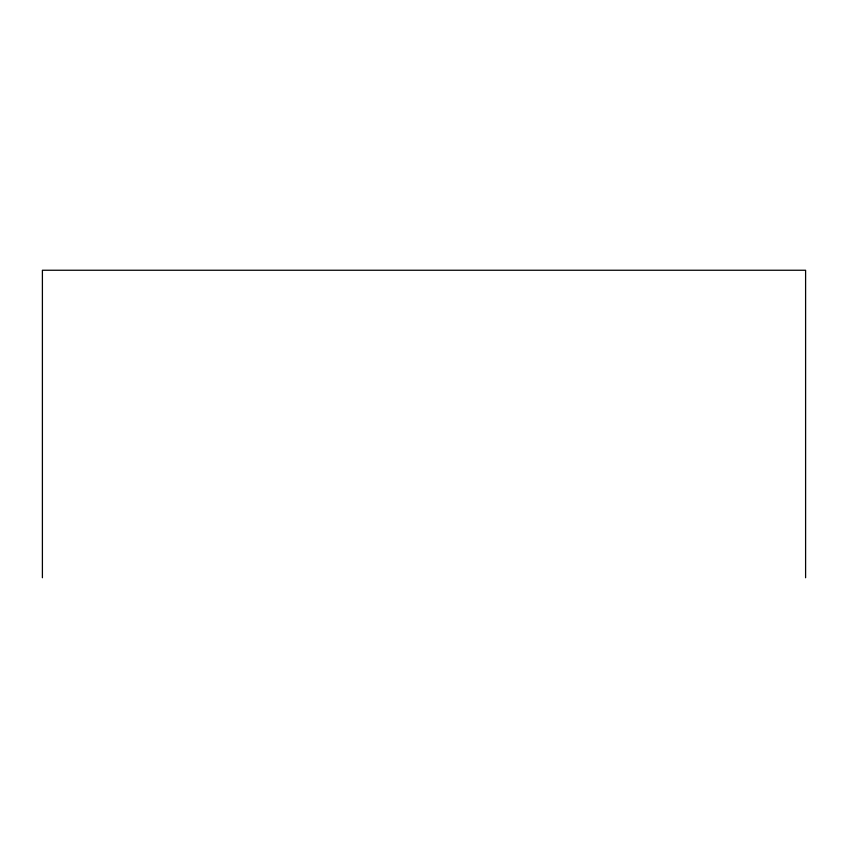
<?xml version="1.0" encoding="UTF-8"?>
<svg xmlns="http://www.w3.org/2000/svg" width="848" height="848" viewBox="0 0 848 848"><rect width="100%" height="100%" fill="white"/><g stroke="black" fill="none" stroke-linecap="round" stroke-linejoin="round"><path stroke-width="1.27" d="M805.6 577.753L805.6 270.247L42.4 270.247L42.4 577.753"/></g></svg>
